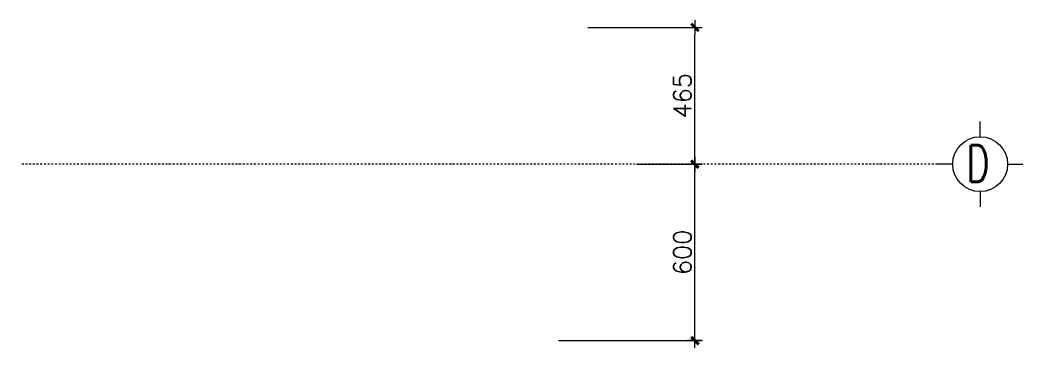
# Model space of a CAD drawing. Header units: millimetres. Extents: x 615730 to 2792744, y 139412 to 597571.
# Drawn here: x 1612006 to 1625644, y 541199 to 545658 of the extents above; entities that cross this region are included whole.
import ezdxf
from ezdxf.enums import TextEntityAlignment as Align

# ---------------------------------------------------------------- set-up
doc = ezdxf.new("R2010")
doc.units = ezdxf.units.MM
doc.header["$MEASUREMENT"] = 0
doc.header["$PDMODE"] = 34
doc.linetypes.add('DASHDOT', pattern=[1, 0.5, -0.25, 0, -0.25])
doc.layers.get('0').update_dxf_attribs({"lineweight": 5})
doc.layers.add('CUA', color=132, linetype='Continuous')
for name, color, linetype, lineweight in [('TIM TRUC', 149, 'DASHDOT', 9), ('TUONG', 6, 'Continuous', 35), ('VLIEU', 250, 'Continuous', 9)]:
    doc.layers.add(name, color=color, linetype=linetype, lineweight=lineweight)
doc.styles.add('romans', font='romans.shx', dxfattribs={"height": 240})
doc.dimstyles.new('1-50', dxfattribs={"dimtxt": 200, "dimasz": 100, "dimexe": 100, "dimexo": 0, "dimgap": 50, "dimtad": 1, "dimdec": 0, "dimlfac": 0.25, "dimzin": 0, "dimdsep": 46, "dimtxsty": 'romans', "dimblk": ']', "dimcen": 0, "dimdle": 100, "dimclrd": 148, "dimclre": 148, "dimclrt": 2, "dimadec": 0, "dimazin": 0, "dimtfac": 1.111111, "dimtdec": 0, "dimtix": 1, "dimtmove": 2, "dimatfit": 3, "dimldrblk": ']', "dimfxl": 200, "dimtolj": 1, "dimtzin": 0, "dimarcsym": 0})

# ---------------------------------------------------------------- blocks, each defined once
blk = doc.blocks.new('tt')
at = {"layer": 'CUA'}
for p, q in [((0, -159), (0, 50)), ((-373, -532), (-582, -532)), ((373, -532), (582, -532)), ((0, -905), (0, -1114))]:
    blk.add_line(p, q, dxfattribs=at)
blk.add_circle((0, -532), 373, dxfattribs=at)
blk = doc.blocks.new(']')
for p, q in [((1, 0), (-1, 0)), ((0, 1), (0, -1))]:
    blk.add_line(p, q)
at = {"color": 9, "const_width": 0.4}
blk.add_lwpolyline([(-0.51, -0.51), (0.51, 0.51)], dxfattribs=at)
blk = doc.blocks.new('*D1560')
at = {"layer": 'DEFPOINTS', "color": 0, "ltscale": 10, "transparency": 16777216}
for p in [(1620392, 543699, -1), (1621183, 543699), (1619330, 541299)]:
    blk.add_point(p, dxfattribs=at)
at = {"layer": 'VLIEU', "color": 148, "lineweight": -2, "ltscale": 10, "transparency": 16777216}
for p, q in [((1620392, 543699), (1621283, 543699)), ((1621183, 541399), (1621183, 543599)), ((1619330, 541299), (1621283, 541299))]:
    blk.add_line(p, q, dxfattribs=at)
at = {"layer": 'VLIEU', "color": 148, "lineweight": -2, "ltscale": 10, "transparency": 16777216, "xscale": 100, "yscale": 100, "zscale": 100}
for p, rotation in [((1621183, 543699), 90), ((1621183, 541299), 270)]:
    blk.add_blockref(']', p, dxfattribs=dict(at, rotation=rotation))
at = {"layer": 'VLIEU', "color": 2, "ltscale": 10, "transparency": 16777216, "insert": (1621013, 542499), "char_height": 240, "attachment_point": 5, "rotation": 90, "style": 'romans'}
blk.add_mtext('\\A1;600', dxfattribs=at)
blk = doc.blocks.new('*D1561')
at = {"layer": 'DEFPOINTS', "color": 0, "ltscale": 10, "transparency": 16777216}
for p in [(1619725, 545558), (1621183, 545558), (1620392, 543699, -1)]:
    blk.add_point(p, dxfattribs=at)
at = {"layer": 'VLIEU', "color": 148, "lineweight": -2, "ltscale": 10, "transparency": 16777216}
for p, q in [((1619725, 545558), (1621283, 545558)), ((1621183, 543799), (1621183, 545458)), ((1620392, 543699), (1621283, 543699))]:
    blk.add_line(p, q, dxfattribs=at)
at = {"layer": 'VLIEU', "color": 148, "lineweight": -2, "ltscale": 10, "transparency": 16777216, "xscale": 100, "yscale": 100, "zscale": 100}
for p, rotation in [((1621183, 545558), 90), ((1621183, 543699), 270)]:
    blk.add_blockref(']', p, dxfattribs=dict(at, rotation=rotation))
at = {"layer": 'VLIEU', "color": 2, "ltscale": 10, "transparency": 16777216, "insert": (1621013, 544629), "char_height": 240, "attachment_point": 5, "rotation": 90, "style": 'romans'}
blk.add_mtext('\\A1;465', dxfattribs=at)

msp = doc.modelspace()

# ---------------------------------------------------------------- linework, layer by layer
at = {"layer": 'TIM TRUC', "ltscale": 50}
msp.add_line((1624480.5, 543698.7, -0.6), (1612005.6, 543698.7, -0.6), dxfattribs=at)

# ---------------------------------------------------------------- block references
at = {"layer": 'CUA'}
msp.add_blockref('tt', (1625062.5, 544230.7, -0.6), dxfattribs=at)

# ---------------------------------------------------------------- texts
at = {"layer": 'TUONG', "style": 'romans', "width": 0.7}
msp.add_text('D', height=500, dxfattribs=at).set_placement((1625031.2, 543459.3, -0.6), align=Align.CENTER)

# ---------------------------------------------------------------- dimensions: what is measured, and where the dimension line sits
at = {"layer": 'VLIEU', "color": 1, "ltscale": 10}
for base, p1, p2, picture, middle in [((1621183.2, 545558.5), (1620392.2, 543698.7, -0.6), (1619724.6, 545558.5), '*D1561', (1621013.2, 544628.6)), ((1621183.2, 543698.7), (1619330.5, 541299.5), (1620392.2, 543698.7, -0.6), '*D1560', (1621013.2, 542499.1))]:
    dim = msp.add_linear_dim(base=base, p1=p1, p2=p2, angle=90, dimstyle='1-50', dxfattribs=at)
    dim.commit()
    dim.dimension.update_dxf_attribs({"geometry": picture, "text_midpoint": middle})

doc.saveas('drawing.dxf')
